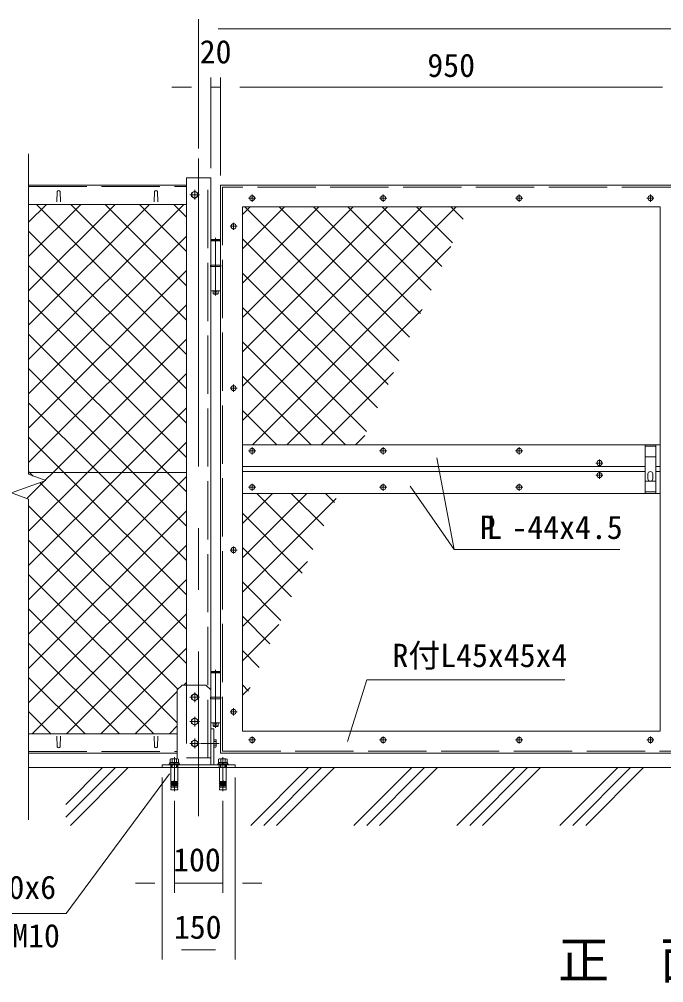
# Model space of a CAD drawing. Units: millimetres, scale not verified. Extents: x -4200 to 4200, y -2970 to 2970.
# Drawn here: x 172 to 1499, y -202 to 1783 of the extents above; entities that cross this region are included whole.
import ezdxf
from ezdxf.enums import TextEntityAlignment as Align

# ---------------------------------------------------------------- set-up
doc = ezdxf.new("R2010")
doc.units = ezdxf.units.MM
doc.header["$LTSCALE"] = 20
doc.linetypes.add('DASHED', pattern=[7.5, 6, -1.5])
doc.linetypes.add('USER1', pattern=[50.8, 31.75, -6.35, 6.35, -6.35])
doc.layers.add('0-0_D-TTL-TXT', color=7, linetype='Continuous')
for name, color, linetype, lineweight in [('0-1_D-STR1', 1, 'Continuous', 18), ('0-2_D-BMK', 2, 'USER1', 13), ('0-3_D-STR3', 3, 'Continuous', 13), ('0-4_D-STR-DIM', 7, 'Continuous', 9), ('0-6_D-STR-TXT', 7, 'Continuous', 9), ('0-7_D-STR2', 7, 'Continuous', 9), ('0-9_D-BGD', 7, 'Continuous', 9), ('0-A_D-DCR-HCH', 7, 'Continuous', 9)]:
    doc.layers.add(name, color=color, linetype=linetype, lineweight=lineweight)
doc.styles.add('ＭＳ ゴシック', font='')
doc.styles.get('ＭＳ ゴシック').set_extended_font_data('MS Gothic')

msp = doc.modelspace()

# ---------------------------------------------------------------- linework, layer by layer
at = {"layer": '0-1_D-STR1'}
for p, q in [((516.37, 1456.37), (516.37, 411.37)), ((566.37, 1456.37), (516.37, 1456.37)), ((566.37, 261.37), (566.37, 1456.37)), ((191.37, 1441.37), (516.37, 1441.37)), ((1536.37, 1441.37), (586.37, 1441.37)), ((250.37, 1428.24), (249.62, 1406.74)), ((256.37, 1428.24), (257.12, 1406.74)), ((450.37, 1428.24), (449.62, 1406.74)), ((456.37, 1428.24), (457.12, 1406.74)), ((516.37, 1401.37), (191.37, 1401.37)), ((1491.37, 1396.37), (631.37, 1396.37)), ((631.37, 1396.37), (631.37, 316.37)), ((1491.37, 316.37), (1491.37, 1396.37)), ((631.37, 906.37), (1491.37, 906.37)), ((631.37, 861.37), (1460.37, 861.37)), ((1482.37, 861.37), (1491.37, 861.37)), ((631.37, 851.37), (1460.37, 851.37)), ((1482.37, 851.37), (1491.37, 851.37)), ((631.37, 806.37), (1491.37, 806.37)), ((497.37, 311.37), (191.37, 311.37)), ((250.37, 284.5), (249.62, 306)), ((256.37, 284.5), (257.12, 306)), ((450.37, 284.5), (449.62, 306)), ((456.37, 284.5), (457.12, 306)), ((631.37, 316.37), (1491.37, 316.37)), ((1491.37, 316.37), (631.37, 316.37)), ((191.37, 271.37), (497.37, 271.37))]:
    msp.add_line(p, q, dxfattribs=at)
at = {"layer": '0-1_D-STR1', "linetype": 'DASHED'}
for p, q in [((560.37, 261.37), (560.37, 1456.37)), ((191.37, 1438.37), (516.37, 1438.37)), ((516.37, 411.37), (516.37, 261.37)), ((191.37, 274.37), (497.37, 274.37)), ((516.37, 261.37), (566.37, 261.37)), ((590.37, 275.37), (1532.37, 275.37))]:
    msp.add_line(p, q, dxfattribs=at)
at = {"layer": '0-1_D-STR1'}
msp.add_lwpolyline([(586.37, 1441.37), (586.37, 271.37), (1536.37, 271.37), (1536.37, 1336.37)], dxfattribs=at)
at = {"layer": '0-1_D-STR1', "linetype": 'DASHED'}
msp.add_lwpolyline([(1532.37, 1437.37), (590.37, 1437.37), (590.37, 275.37)], dxfattribs=at)
at = {"layer": '0-1_D-STR1'}
for centre, start, end in [((253.37, 1426.99), 22.61986, 157.38014), ((453.37, 1426.99), 22.61986, 157.38014), ((253.37, 285.75), 202.61986, 337.38014), ((453.37, 285.75), 202.61986, 337.38014)]:
    msp.add_arc(centre, 3.25, start, end, dxfattribs=at)
at = {"layer": '0-2_D-BMK'}
for p, q in [((541.37, 1496.37), (541.37, 141.37)), ((533.37, 1431.37), (533.37, 1411.37)), ((543.37, 1421.37), (523.37, 1421.37)), ((643.93, 1414.37), (658.81, 1414.37)), ((651.37, 1421.81), (651.37, 1406.93)), ((913.93, 1414.37), (928.81, 1414.37)), ((921.37, 1421.81), (921.37, 1406.93)), ((1193.93, 1414.37), (1208.81, 1414.37)), ((1201.37, 1421.81), (1201.37, 1406.93)), ((1463.93, 1414.37), (1478.81, 1414.37)), ((1471.37, 1421.81), (1471.37, 1406.93)), ((605.93, 1356.37), (620.81, 1356.37)), ((613.37, 1363.81), (613.37, 1348.93)), ((576.37, 1332.77), (576.37, 1213.61)), ((605.93, 1023.07), (620.81, 1023.07)), ((613.37, 1030.51), (613.37, 1015.63)), ((643.93, 893.87), (658.81, 893.87)), ((651.37, 901.31), (651.37, 886.43)), ((913.93, 893.87), (928.81, 893.87)), ((921.37, 901.31), (921.37, 886.43)), ((1193.93, 893.87), (1208.81, 893.87)), ((1201.37, 901.31), (1201.37, 886.43)), ((1366.37, 876.31), (1366.37, 861.43)), ((1373.81, 868.87), (1358.93, 868.87)), ((1373.81, 843.87), (1358.93, 843.87)), ((1366.37, 851.31), (1366.37, 836.43)), ((643.93, 818.87), (658.81, 818.87)), ((651.37, 826.31), (651.37, 811.43)), ((913.93, 818.87), (928.81, 818.87)), ((921.37, 826.31), (921.37, 811.43)), ((1193.93, 818.87), (1208.81, 818.87)), ((1201.37, 826.31), (1201.37, 811.43)), ((613.37, 697.11), (613.37, 682.23)), ((605.93, 689.67), (620.81, 689.67)), ((576.37, 442.77), (576.37, 323.61)), ((543.37, 386.37), (523.37, 386.37)), ((533.37, 396.37), (533.37, 376.37)), ((613.37, 363.81), (613.37, 348.93)), ((533.37, 346.37), (533.37, 326.37)), ((605.93, 356.37), (620.81, 356.37)), ((543.37, 336.37), (523.37, 336.37)), ((533.37, 301.37), (533.37, 281.37)), ((643.93, 298.37), (658.81, 298.37)), ((651.37, 305.81), (651.37, 290.93)), ((913.93, 298.37), (928.81, 298.37)), ((921.37, 305.81), (921.37, 290.93)), ((1193.93, 298.37), (1208.81, 298.37)), ((1201.37, 305.81), (1201.37, 290.93)), ((1463.93, 298.37), (1478.81, 298.37)), ((1471.37, 305.81), (1471.37, 290.93)), ((523.37, 291.37), (543.37, 291.37)), ((545.13, 291.37), (583.87, 291.37)), ((491.37, 263.06), (491.37, 193.06)), ((591.37, 263.06), (591.37, 193.06))]:
    msp.add_line(p, q, dxfattribs=at)
at = {"layer": '0-3_D-STR3'}
for p, q in [((566.67, 1326.37), (586.07, 1326.37)), ((566.67, 1326.37), (566.67, 1276.37)), ((567.87, 1329.37), (566.87, 1328.37)), ((566.87, 1328.37), (566.87, 1326.37)), ((585.87, 1328.37), (566.87, 1328.37)), ((567.87, 1329.37), (584.87, 1329.37)), ((585.87, 1328.37), (584.87, 1329.37)), ((585.87, 1328.37), (585.87, 1326.37)), ((586.07, 1326.37), (586.07, 1276.37)), ((565.87, 1276.37), (586.87, 1276.37)), ((565.87, 1276.37), (565.87, 1273.37)), ((565.87, 1273.37), (586.87, 1273.37)), ((566.67, 1273.37), (566.67, 1223.37)), ((586.07, 1273.37), (586.07, 1223.37)), ((586.87, 1276.37), (586.87, 1273.37)), ((566.67, 1223.37), (586.07, 1223.37)), ((571.37, 1223.37), (571.37, 1217.37)), ((572.37, 1216.37), (580.37, 1216.37)), ((580.37, 1216.37), (581.37, 1217.37)), ((581.37, 1223.37), (581.37, 1217.37)), ((1460.37, 906.37), (1460.37, 806.37)), ((1482.37, 906.37), (1482.37, 806.37)), ((191.37, 849.62), (516.37, 849.62)), ((1466.37, 836.37), (1466.37, 846.37)), ((1476.37, 836.37), (1476.37, 846.37)), ((567.87, 439.37), (566.87, 438.37)), ((566.87, 438.37), (566.87, 436.37)), ((585.87, 438.37), (566.87, 438.37)), ((567.87, 439.37), (584.87, 439.37)), ((585.87, 438.37), (584.87, 439.37)), ((585.87, 438.37), (585.87, 436.37)), ((566.67, 436.37), (586.07, 436.37)), ((566.67, 436.37), (566.67, 386.37)), ((586.07, 436.37), (586.07, 386.37)), ((507.37, 411.37), (497.37, 401.37)), ((497.37, 401.37), (497.37, 259.87)), ((556.37, 411.37), (507.37, 411.37)), ((556.37, 411.37), (566.37, 401.37)), ((566.37, 247.37), (566.37, 401.37)), ((533.37, 393.87), (526.87, 390.12)), ((526.87, 390.12), (526.87, 382.61)), ((533.37, 378.87), (526.87, 382.61)), ((533.37, 393.87), (539.87, 390.12)), ((533.37, 378.87), (539.87, 382.61)), ((539.87, 390.12), (539.87, 382.61)), ((565.87, 386.37), (586.87, 386.37)), ((565.87, 386.37), (565.87, 383.37)), ((565.87, 383.37), (586.87, 383.37)), ((566.67, 383.37), (566.67, 333.37)), ((586.07, 383.37), (586.07, 333.37)), ((586.87, 386.37), (586.87, 383.37)), ((533.37, 343.87), (526.87, 340.12)), ((526.87, 340.12), (526.87, 332.61)), ((533.37, 343.87), (539.87, 340.12)), ((539.87, 340.12), (539.87, 332.61)), ((533.37, 328.87), (526.87, 332.61)), ((533.37, 328.87), (539.87, 332.61)), ((566.37, 321.37), (572.37, 321.37)), ((566.67, 333.37), (586.07, 333.37)), ((571.37, 333.37), (571.37, 327.37)), ((572.37, 326.37), (580.37, 326.37)), ((572.37, 321.37), (572.37, 247.37)), ((580.37, 326.37), (581.37, 327.37)), ((581.37, 333.37), (581.37, 327.37)), ((572.37, 298.87), (576.98, 298.87)), ((572.37, 298.87), (572.37, 283.86)), ((577.67, 297.67), (576.98, 298.87)), ((572.37, 295.12), (576.98, 295.12)), ((572.37, 287.61), (576.98, 287.61)), ((572.37, 283.86), (576.98, 283.86)), ((577.67, 285.07), (576.98, 283.86)), ((577.67, 297.67), (577.67, 285.07)), ((482.57, 251.87), (482.57, 259.07)), ((484.45, 259.87), (498.07, 259.87)), ((486.97, 259.07), (486.97, 251.87)), ((495.77, 259.07), (495.77, 251.87)), ((500.17, 251.87), (500.17, 259.07)), ((582.57, 251.87), (582.57, 259.07)), ((584.45, 259.87), (598.07, 259.87)), ((586.97, 259.07), (586.97, 251.87)), ((595.77, 259.07), (595.77, 251.87)), ((600.17, 251.87), (600.17, 259.07)), ((486.37, 241.37), (486.37, 247.37)), ((487.17, 241.37), (487.17, 247.37)), ((492.62, 249.37), (490.12, 251.87)), ((495.57, 241.37), (495.57, 247.37)), ((496.37, 241.37), (496.37, 247.37)), ((586.37, 241.37), (586.37, 247.37)), ((587.17, 241.37), (587.17, 247.37)), ((592.62, 249.37), (590.12, 251.87)), ((595.57, 241.37), (595.57, 247.37)), ((596.37, 241.37), (596.37, 247.37)), ((491, 211.37), (484.37, 211.37)), ((491, 208.87), (484.37, 208.87)), ((491, 206.37), (484.37, 206.37)), ((491, 203.87), (484.37, 203.87)), ((491, 215.16), (491, 201.37)), ((491.75, 215.16), (491.75, 201.37)), ((491.75, 211.37), (498.37, 211.37)), ((491.75, 208.87), (498.58, 208.87)), ((491.75, 206.37), (498.37, 206.37)), ((491.75, 203.87), (498.37, 203.87)), ((591, 211.37), (584.37, 211.37)), ((591, 208.87), (584.37, 208.87)), ((591, 206.37), (584.37, 206.37)), ((591, 203.87), (584.37, 203.87)), ((591, 215.16), (591, 201.37)), ((591.75, 215.16), (591.75, 201.37)), ((591.75, 211.37), (598.37, 211.37)), ((591.75, 208.87), (598.58, 208.87)), ((591.75, 206.37), (598.37, 206.37)), ((591.75, 203.87), (598.37, 203.87))]:
    msp.add_line(p, q, dxfattribs=at)
at = {"layer": '0-3_D-STR3', "linetype": 'DASHED'}
for p, q in [((1482.37, 903.37), (1460.37, 903.37)), ((1482.37, 881.37), (1460.37, 881.37)), ((1460.37, 831.37), (1482.37, 831.37)), ((1482.37, 809.37), (1460.37, 809.37)), ((483.87, 241.37), (483.87, 247.37)), ((498.87, 241.37), (498.87, 247.37)), ((583.87, 241.37), (583.87, 247.37)), ((598.87, 241.37), (598.87, 247.37))]:
    msp.add_line(p, q, dxfattribs=at)
at = {"layer": '0-3_D-STR3'}
for points in [[(539.87, 1425.12), (533.37, 1428.87), (526.87, 1425.12), (526.87, 1417.61), (533.37, 1413.86), (539.87, 1417.61)], [(526.87, 295.12), (533.37, 298.87), (539.87, 295.12), (539.87, 287.61), (533.37, 283.86), (526.87, 287.61)], [(616.37, 241.37), (466.37, 241.37), (466.37, 247.37), (616.37, 247.37)], [(480.87, 249.37), (480.87, 247.37), (501.87, 247.37), (501.87, 249.37)], [(580.87, 249.37), (580.87, 247.37), (601.87, 247.37), (601.87, 249.37)]]:
    msp.add_lwpolyline(points, close=True, dxfattribs=at)
for points in [[(572.37, 1216.37), (571.37, 1217.37), (581.37, 1217.37)], [(572.37, 326.37), (571.37, 327.37), (581.37, 327.37)], [(500.57, 249.37), (500.57, 251.87), (482.17, 251.87), (482.17, 249.37)], [(491, 213.03), (484.37, 213.03), (484.37, 241.37), (498.37, 241.37), (498.37, 213.03), (491.75, 213.03)], [(600.57, 249.37), (600.57, 251.87), (582.17, 251.87), (582.17, 249.37)], [(591, 213.03), (584.37, 213.03), (584.37, 241.37), (598.37, 241.37), (598.37, 213.03), (591.75, 213.03)], [(484.68, 213.03), (484.37, 211.37), (484.37, 210.53), (491, 210.53)], [(484.68, 210.53), (484.37, 208.87), (484.37, 208.03), (491, 208.03)], [(484.68, 208.03), (484.37, 206.37), (484.37, 205.53), (491, 205.53)], [(484.68, 205.53), (484.37, 203.87), (484.37, 201.37), (498.37, 201.37), (498.37, 203.87), (498.06, 205.53)], [(484.9, 201.37), (484.37, 195.37), (498.37, 195.37), (497.85, 201.37)], [(484.37, 201.37), (491.06, 201.37), (498.37, 201.37)], [(498.06, 213.03), (498.37, 211.37), (498.37, 210.53), (491.75, 210.53)], [(498.06, 210.53), (498.37, 208.87), (498.37, 208.03), (491.75, 208.03)], [(498.06, 208.03), (498.37, 206.37), (498.37, 205.53), (491.75, 205.53)], [(584.68, 213.03), (584.37, 211.37), (584.37, 210.53), (591, 210.53)], [(584.68, 210.53), (584.37, 208.87), (584.37, 208.03), (591, 208.03)], [(584.68, 208.03), (584.37, 206.37), (584.37, 205.53), (591, 205.53)], [(584.68, 205.53), (584.37, 203.87), (584.37, 201.37), (598.37, 201.37), (598.37, 203.87), (598.06, 205.53)], [(584.9, 201.37), (584.37, 195.37), (598.37, 195.37), (597.85, 201.37)], [(584.37, 201.37), (591.06, 201.37), (598.37, 201.37)], [(598.06, 213.03), (598.37, 211.37), (598.37, 210.53), (591.75, 210.53)], [(598.06, 210.53), (598.37, 208.87), (598.37, 208.03), (591.75, 208.03)], [(598.06, 208.03), (598.37, 206.37), (598.37, 205.53), (591.75, 205.53)]]:
    msp.add_lwpolyline(points, dxfattribs=at)
for centre, radius in [((533.37, 1421.37), 6.25), ((651.37, 1414.37), 5.25), ((921.37, 1414.37), 5.25), ((1201.37, 1414.37), 5.25), ((1471.37, 1414.37), 5.25), ((613.37, 1356.37), 5.25), ((576.37, 1221.37), 2), ((613.37, 1023.07), 5.25), ((651.37, 893.87), 5.25), ((921.37, 893.87), 5.25), ((1201.37, 893.87), 5.25), ((1366.37, 868.87), 5.25), ((1366.37, 843.87), 5.25), ((651.37, 818.87), 5.25), ((921.37, 818.87), 5.25), ((1201.37, 818.87), 5.25), ((613.37, 689.67), 5.25), ((533.37, 386.37), 6.5), ((613.37, 356.37), 5.25), ((533.37, 336.37), 6.5), ((576.37, 331.37), 2), ((651.37, 298.37), 5.25), ((921.37, 298.37), 5.25), ((1201.37, 298.37), 5.25), ((1471.37, 298.37), 5.25), ((533.37, 291.37), 6.25)]:
    msp.add_circle(centre, radius, dxfattribs=at)
for centre, radius, start, end in [((1471.37, 846.37), 5, 359.99999, 179.99965), ((1471.37, 836.37), 5, 179.99999, 359.99998), ((574.23, 296.99), 3.32, 325.61585, 34.38415), ((574.23, 285.74), 3.32, 325.61585, 34.38415), ((565.14, 291.37), 12.42, 342.4121, 17.5879), ((484.77, 256.51), 3.38, 49.3117, 130.6883), ((491.37, 247.37), 12.5, 69.39031, 110.60969), ((497.97, 256.45), 3.42, 49.96723, 130.03277), ((584.77, 256.51), 3.38, 49.3117, 130.6883), ((591.37, 247.37), 12.5, 69.39031, 110.60969), ((597.97, 256.45), 3.42, 49.96723, 130.03277), ((491.37, 215.16), 0.375, 0, 180), ((591.37, 215.16), 0.375, 0, 180)]:
    msp.add_arc(centre, radius, start, end, dxfattribs=at)
at = {"layer": '0-4_D-STR-DIM'}
for p, q in [((541.37, 1516.37), (541.37, 1782.86)), ((581.37, 1762.86), (2501.37, 1762.86)), ((566.37, 1476.37), (566.37, 1662.86)), ((586.37, 1461.37), (586.37, 1662.86)), ((586.37, 1461.37), (586.37, 1662.86)), ((526.37, 1642.86), (486.37, 1642.86)), ((566.37, 1642.86), (586.37, 1642.86)), ((626.37, 1642.86), (666.37, 1642.86)), ((626.37, 1642.86), (1496.37, 1642.86)), ((1496.37, 1642.86), (1456.37, 1642.86)), ((191.37, 1505.82), (191.37, 845.59)), ((226.61, 832.77), (191.37, 845.59)), ((156.13, 807.12), (226.61, 832.77)), ((191.37, 794.29), (156.13, 807.12)), ((191.37, 794.29), (191.37, 134.06)), ((466.37, 221.37), (466.37, -153.64)), ((616.37, 221.37), (616.37, -153.64)), ((491.37, 173.06), (491.37, -16.46)), ((591.37, 173.06), (591.37, -16.46)), ((451.37, 3.54), (411.37, 3.54)), ((491.37, 3.54), (591.37, 3.54)), ((631.37, 3.54), (671.37, 3.54)), ((506.37, -133.64), (576.37, -133.64))]:
    msp.add_line(p, q, dxfattribs=at)
at = {"layer": '0-6_D-STR-TXT'}
msp.add_line((1067.5, 690.96), (1031.87, 879.71), dxfattribs=at)
for points in [[(1408.53, 690.96), (1067.5, 690.96), (976.72, 821.25)], [(1295.42, 422.49), (887.39, 422.49), (847.77, 294.99)], [(-492.42, -58.86), (268.87, -58.86), (481.5, 228.78)]]:
    msp.add_lwpolyline(points, dxfattribs=at)
at = {"layer": '0-7_D-STR2'}
for p, q in [((191.37, 1364.82), (227.92, 1401.37)), ((191.37, 1294.11), (298.63, 1401.37)), ((191.37, 1223.4), (369.34, 1401.37)), ((191.37, 1152.69), (440.05, 1401.37)), ((191.37, 1081.98), (510.76, 1401.37)), ((516.37, 1092.37), (207.38, 1401.37)), ((516.37, 1163.08), (278.09, 1401.37)), ((516.37, 1233.79), (348.8, 1401.37)), ((516.37, 1304.5), (419.51, 1401.37)), ((516.37, 1375.21), (490.22, 1401.37)), ((631.37, 1380.56), (647.18, 1396.37)), ((631.37, 1309.84), (717.89, 1396.37)), ((631.37, 1239.13), (788.6, 1396.37)), ((631.37, 1168.42), (859.31, 1396.37)), ((631.37, 1097.71), (930.03, 1396.37)), ((631.37, 1027), (1000.74, 1396.37)), ((631.37, 956.29), (1071.45, 1396.37)), ((953.62, 1079.39), (636.64, 1396.37)), ((975.74, 1127.98), (707.35, 1396.37)), ((997.85, 1176.58), (778.06, 1396.37)), ((1019.96, 1225.18), (848.77, 1396.37)), ((1042.08, 1273.77), (919.48, 1396.37)), ((1064.19, 1322.37), (990.19, 1396.37)), ((1086.31, 1370.97), (1060.9, 1396.37)), ((516.37, 1021.66), (191.37, 1346.66)), ((191.37, 1011.27), (516.37, 1336.27)), ((931.51, 1030.79), (631.37, 1330.93)), ((652.16, 906.37), (1060.88, 1315.09)), ((516.37, 950.95), (191.37, 1275.95)), ((191.37, 940.56), (516.37, 1265.56)), ((909.39, 982.19), (631.37, 1260.21)), ((516.37, 880.24), (191.37, 1205.24)), ((191.37, 869.84), (516.37, 1194.84)), ((887.28, 933.6), (631.37, 1189.5)), ((722.87, 906.37), (1001.83, 1185.33)), ((476.28, 849.62), (191.37, 1134.53)), ((843.8, 906.37), (631.37, 1118.79)), ((405.57, 849.62), (191.37, 1063.82)), ((312.56, 849.62), (516.37, 1053.42)), ((793.58, 906.37), (942.79, 1055.57)), ((773.09, 906.37), (631.37, 1048.08)), ((334.86, 849.62), (191.37, 993.11)), ((383.28, 849.62), (516.37, 982.71)), ((702.38, 906.37), (631.37, 977.37)), ((264.15, 849.62), (191.37, 922.4)), ((864.29, 906.37), (883.74, 925.82)), ((453.99, 849.62), (516.37, 912)), ((631.66, 906.37), (631.37, 906.66)), ((191.37, 728.42), (312.56, 849.62)), ((191.37, 657.71), (383.28, 849.62)), ((191.37, 587), (453.99, 849.62)), ((191.37, 516.29), (516.37, 841.29)), ((516.37, 597.4), (264.15, 849.62)), ((516.37, 668.11), (334.86, 849.62)), ((516.37, 738.82), (405.57, 849.62)), ((516.37, 809.53), (476.28, 849.62)), ((187.82, 795.58), (224.08, 831.85)), ((516.37, 526.69), (214.65, 828.41)), ((631.37, 744.16), (693.58, 806.37)), ((631.37, 673.45), (764.29, 806.37)), ((631.37, 602.74), (824.69, 796.06)), ((776.71, 690.61), (660.95, 806.37)), ((798.82, 739.21), (731.66, 806.37)), ((820.94, 787.81), (802.38, 806.37)), ((516.37, 455.98), (191.37, 780.98)), ((191.37, 445.58), (516.37, 770.58)), ((754.6, 642.02), (631.37, 765.24)), ((498.82, 402.82), (191.37, 710.26)), ((191.37, 374.87), (516.37, 699.87)), ((732.48, 593.42), (631.37, 694.53)), ((631.37, 532.03), (765.65, 666.3)), ((497.37, 333.55), (191.37, 639.55)), ((198.58, 311.37), (516.37, 629.16)), ((710.37, 544.82), (631.37, 623.82)), ((448.85, 311.37), (191.37, 568.84)), ((269.29, 311.37), (516.37, 558.45)), ((688.25, 496.23), (631.37, 553.11)), ((631.37, 461.32), (706.6, 536.55)), ((378.14, 311.37), (191.37, 498.13)), ((340, 311.37), (516.37, 487.74)), ((666.14, 447.63), (631.37, 482.4)), ((307.43, 311.37), (191.37, 427.42)), ((510.71, 411.37), (516.37, 417.03)), ((410.71, 311.37), (497.37, 398.03)), ((644.03, 399.03), (631.37, 411.69)), ((631.37, 390.61), (647.56, 406.79)), ((236.72, 311.37), (191.37, 356.71)), ((481.42, 311.37), (497.37, 327.32))]:
    msp.add_line(p, q, dxfattribs=at)
for points in [[(225.43, 833.2), (241.85, 849.62), (516.37, 1124.13)], [(200.95, 842.11), (193.44, 849.62), (191.37, 851.69)]]:
    msp.add_lwpolyline(points, dxfattribs=at)
at = {"layer": '0-9_D-BGD'}
msp.add_line((191.37, 241.37), (2891.37, 241.37), dxfattribs=at)
at = {"layer": '0-A_D-DCR-HCH'}
for p, q in [((267.86, 139.13), (370.09, 241.37)), ((267.86, 165.65), (343.57, 241.37)), ((277.55, 122.31), (396.61, 241.37)), ((648.78, 122.31), (767.84, 241.37)), ((675.29, 122.31), (794.36, 241.37)), ((701.81, 122.31), (820.87, 241.37)), ((860.91, 122.31), (979.97, 241.37)), ((887.43, 122.31), (1006.49, 241.37)), ((913.94, 122.31), (1033, 241.37)), ((1073.04, 122.31), (1192.1, 241.37)), ((1099.56, 122.31), (1218.62, 241.37)), ((1126.07, 122.31), (1245.14, 241.37)), ((1285.17, 122.31), (1404.23, 241.37)), ((1311.69, 122.31), (1430.75, 241.37)), ((1338.21, 122.31), (1457.27, 241.37))]:
    msp.add_line(p, q, dxfattribs=at)

# ---------------------------------------------------------------- texts
at = {"layer": '0-0_D-TTL-TXT', "style": 'ＭＳ ゴシック'}
msp.add_text('正\u3000面\u3000図', height=76.98, dxfattribs=at).set_placement((1281.47, -216.31), align=Align.BOTTOM_LEFT)
at = {"layer": '0-4_D-STR-DIM', "style": 'ＭＳ ゴシック'}
for s, p in [('20', (543.62, 1677.61)), ('950', (1012.25, 1649.61)), ('100', (488.85, 13.2)), ('150', (490.45, -125.5))]:
    msp.add_text(s, height=48.09, dxfattribs=at).set_placement(p, align=Align.BOTTOM_LEFT)
at = {"layer": '0-6_D-STR-TXT', "style": 'ＭＳ ゴシック'}
for s, p in [('P -44x4.5', (1119.95, 697.96)), ('L', (1133.8, 697.96)), ('R付L45x45x4', (940.35, 434.07)), (' 150x150x6', (-79.2, -43.47)), ('他穿孔めねじアンカーM10', (-498.39, -143.09))]:
    msp.add_text(s, height=48.09, dxfattribs=at).set_placement(p, align=Align.BOTTOM_LEFT)

doc.saveas('drawing.dxf')
